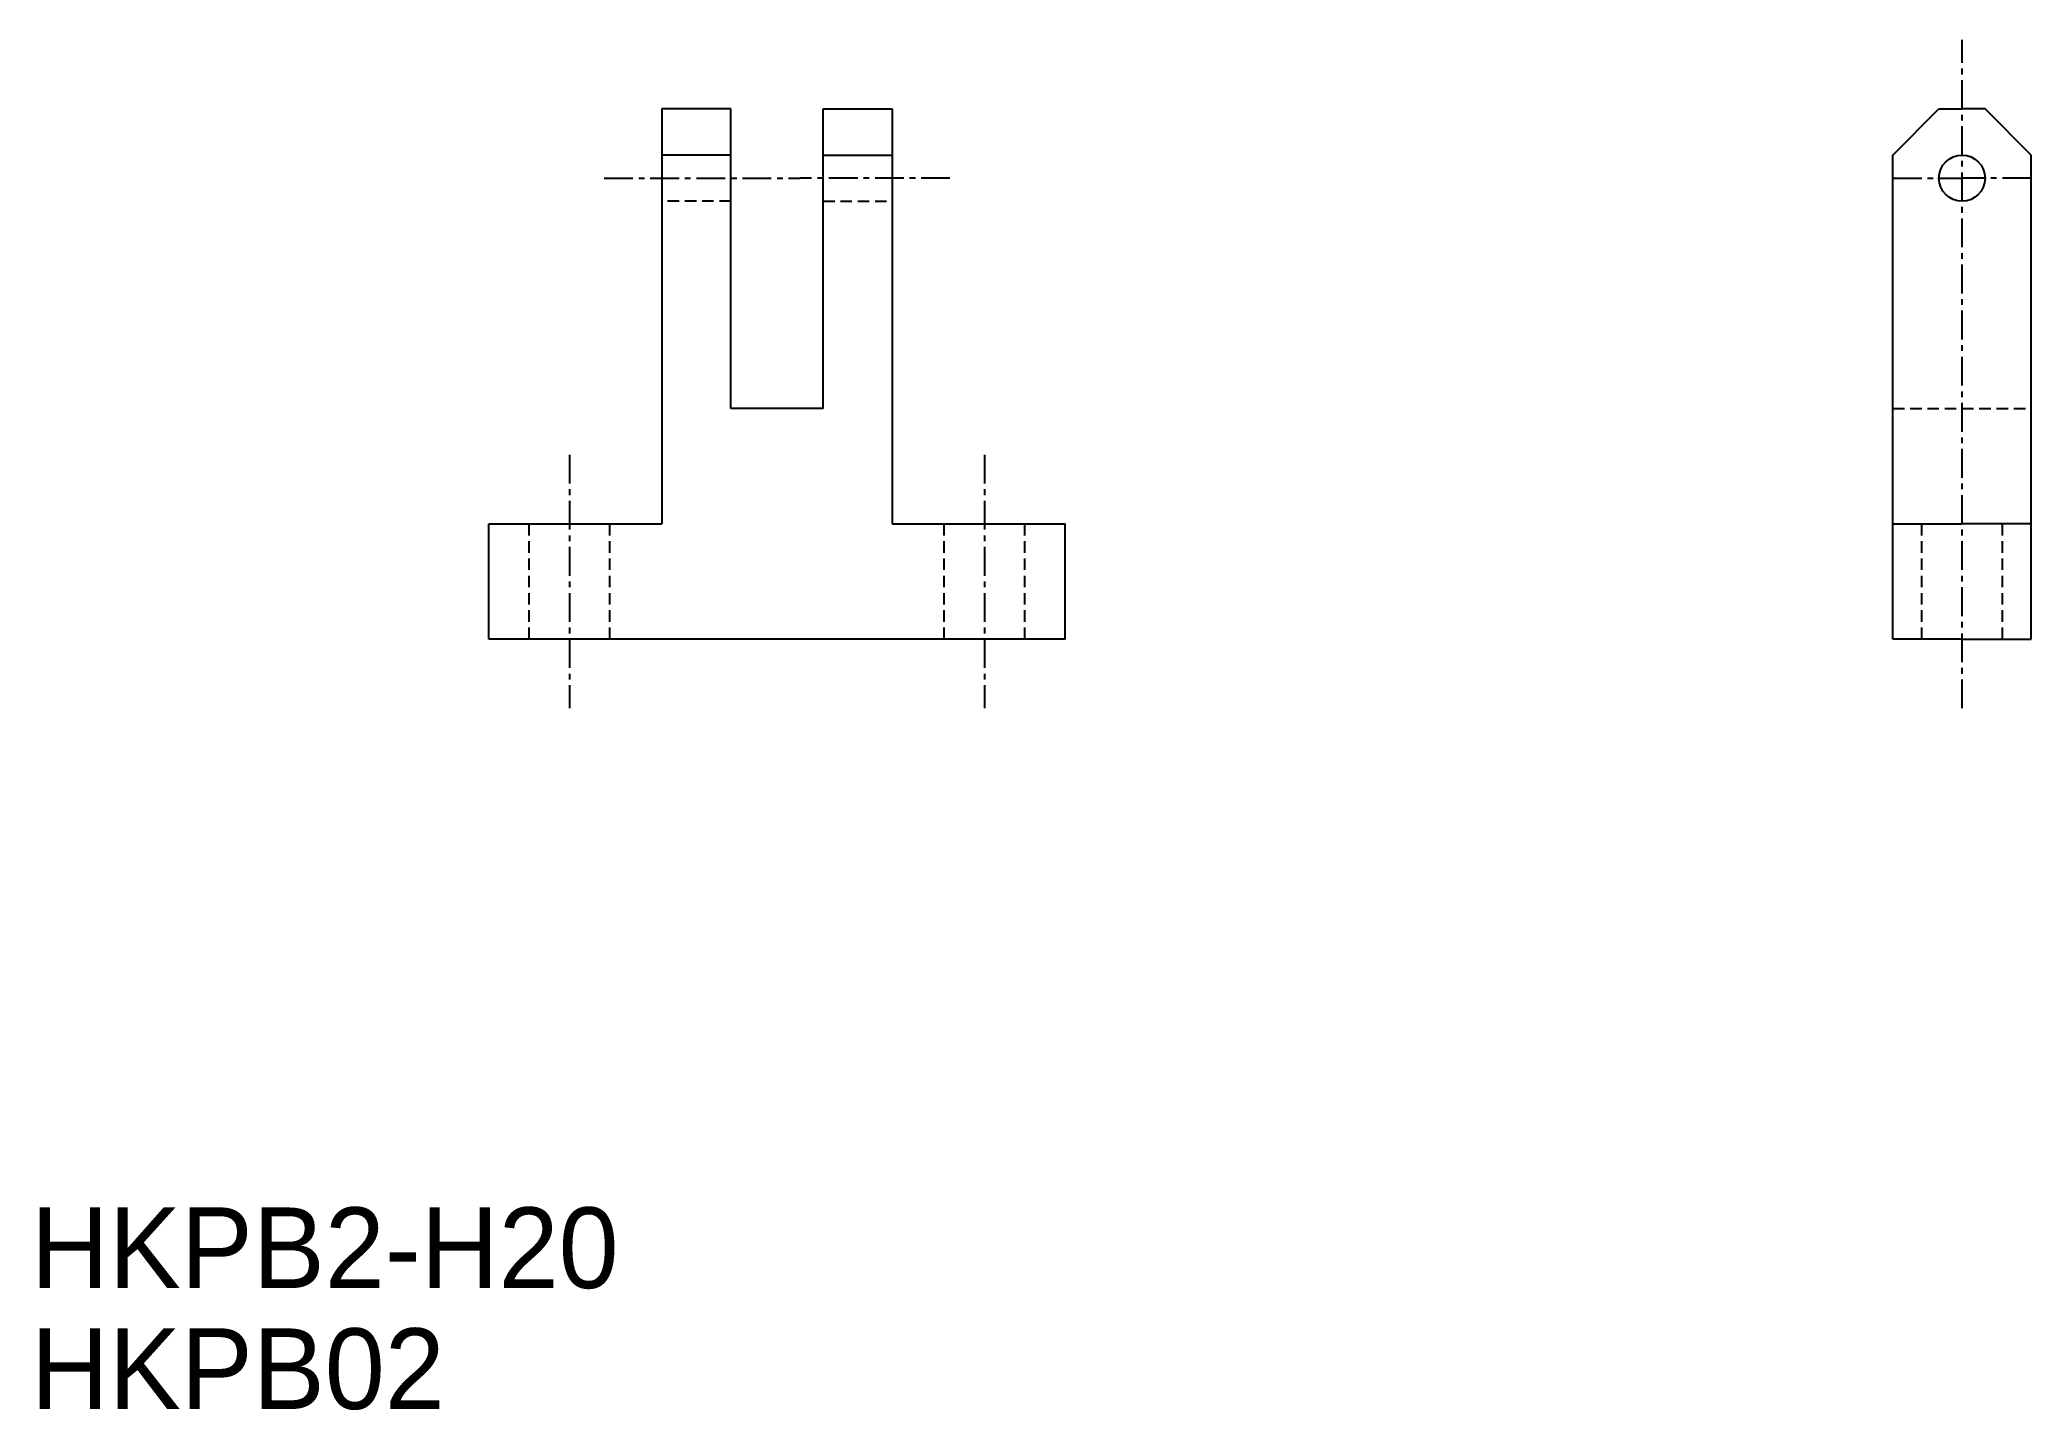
# Model space of a CAD drawing. Extents: x 0.8 to 87.2, y 0.9 to 60.3.
import ezdxf

# ---------------------------------------------------------------- set-up
doc = ezdxf.new("R2010")
doc.units = 0
doc.linetypes.add('CENTER', pattern=[2, 1.25, -0.25, 0.25, -0.25])
doc.linetypes.add('DASHED', pattern=[0.75, 0.5, -0.25])
doc.layers.get('0').update_dxf_attribs({"linetype": 'CONTINUOUS'})
doc.layers.add('CENTER', color=1, linetype='CENTER')

msp = doc.modelspace()

# ---------------------------------------------------------------- linework, layer by layer
at = {"color": 7, "linetype": 'CONTINUOUS'}
for p, q in [((27.819, 57.33), (27.819, 39.33)), ((30.819, 57.33), (27.819, 57.33)), ((30.819, 44.33), (30.819, 57.33)), ((34.819, 44.33), (34.819, 57.33)), ((34.819, 57.33), (37.819, 57.33)), ((37.819, 57.33), (37.819, 39.33)), ((81.223, 55.33), (83.223, 57.33)), ((83.223, 57.33), (84.223, 57.33)), ((85.223, 57.33), (84.223, 57.33)), ((87.223, 55.33), (85.223, 57.33)), ((30.819, 55.33), (27.819, 55.33)), ((34.819, 55.33), (37.819, 55.33)), ((81.223, 34.33), (81.223, 55.33)), ((87.223, 34.33), (87.223, 55.33)), ((34.819, 44.33), (30.819, 44.33)), ((20.319, 34.33), (20.319, 39.33)), ((20.319, 39.33), (27.819, 39.33)), ((37.819, 39.33), (45.319, 39.33)), ((45.319, 34.33), (45.319, 39.33)), ((81.223, 39.33), (84.223, 39.33)), ((87.223, 39.33), (84.223, 39.33)), ((45.319, 34.33), (20.319, 34.33)), ((84.223, 34.33), (81.223, 34.33)), ((84.223, 34.33), (87.223, 34.33))]:
    msp.add_line(p, q, dxfattribs=at)
at = {"color": 3, "linetype": 'DASHED'}
for p, q in [((30.819, 55.33), (27.819, 55.33)), ((34.819, 55.33), (37.819, 55.33)), ((30.819, 53.33), (27.819, 53.33)), ((34.819, 53.33), (37.819, 53.33)), ((81.223, 44.33), (87.223, 44.33)), ((22.069, 34.33), (22.069, 39.33)), ((25.569, 34.33), (25.569, 39.33)), ((40.069, 34.33), (40.069, 39.33)), ((43.569, 34.33), (43.569, 39.33)), ((82.473, 34.33), (82.473, 39.33)), ((85.973, 34.33), (85.973, 39.33))]:
    msp.add_line(p, q, dxfattribs=at)
at = {"color": 7, "linetype": 'CONTINUOUS'}
msp.add_circle((84.223, 54.33), 1, dxfattribs=at)
at = {"layer": 'CENTER', "color": 1, "linetype": 'CENTER'}
for p, q in [((84.223, 31.33), (84.223, 60.33)), ((25.319, 54.33), (33.819, 54.33)), ((40.319, 54.33), (33.819, 54.33)), ((81.223, 54.33), (84.223, 54.33)), ((87.223, 54.33), (84.223, 54.33)), ((23.819, 42.33), (23.819, 31.33)), ((41.819, 42.33), (41.819, 31.33))]:
    msp.add_line(p, q, dxfattribs=at)

# ---------------------------------------------------------------- texts
at = {"color": 7, "linetype": 'CONTINUOUS'}
for s, p in [('HKPB2-H20', (0.455, 6.175)), ('HKPB02', (0.455, 0.929))]:
    msp.add_text(s, height=3.5, dxfattribs=at).set_placement(p)

doc.saveas('drawing.dxf')
